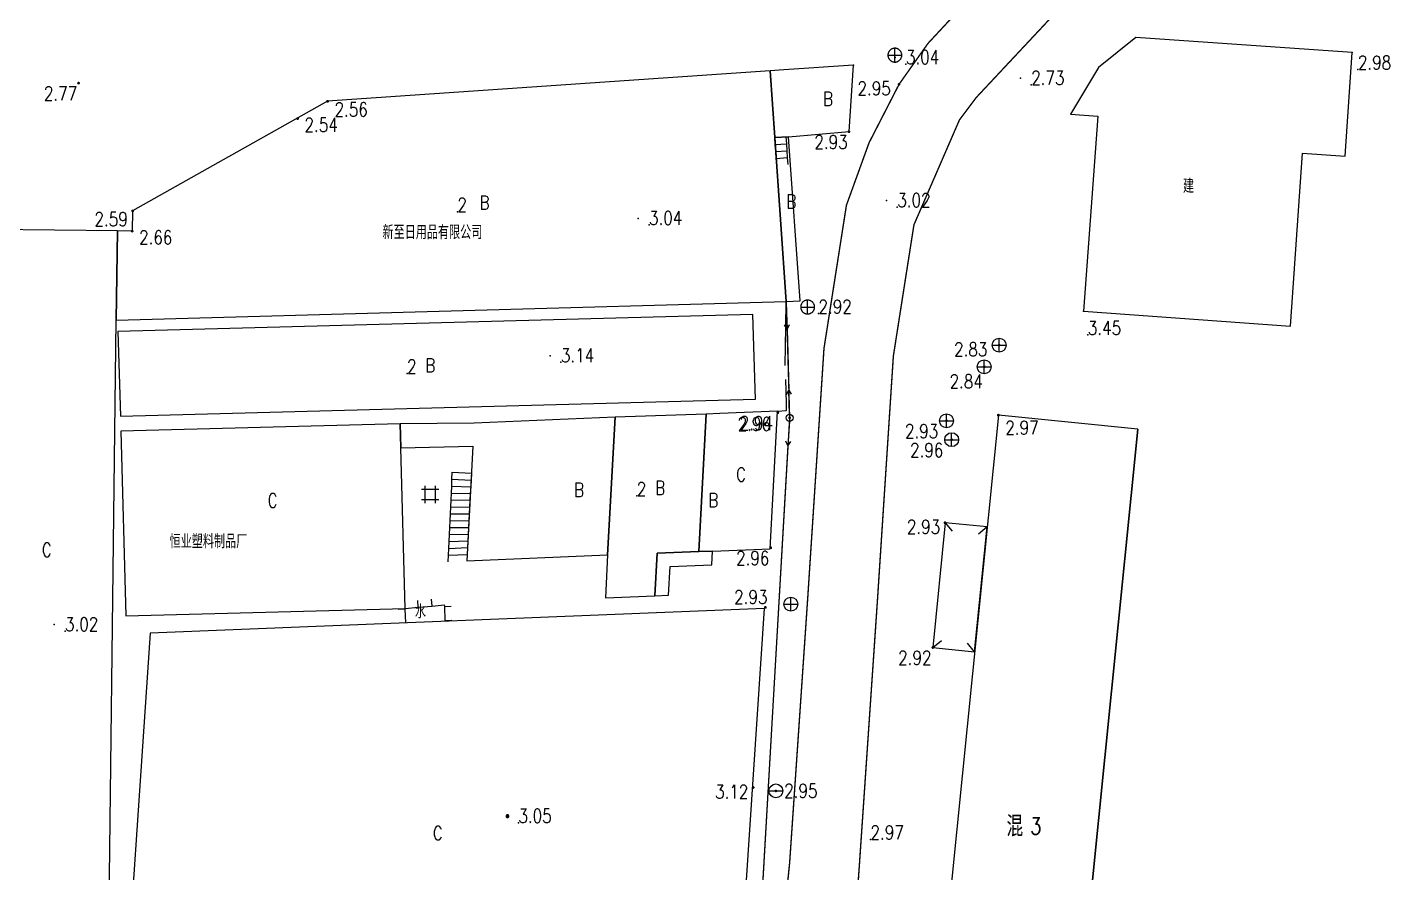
# Model space of a CAD drawing. Extents: x 500036 to 1001740, y 2543128 to 5086681.
# Drawn here: x 500844 to 500942.3, y 2543473.5 to 2543534.6 of the extents above; entities that cross this region are included whole.
import ezdxf
from ezdxf.enums import TextEntityAlignment as Align

# ---------------------------------------------------------------- set-up
doc = ezdxf.new("R2010")
doc.units = 0
doc.header["$LTSCALE"] = 0.5
doc.linetypes.add('CENTER', pattern=[50.8, 31.75, -6.35, 6.35, -6.35])
doc.layers.get('0').update_dxf_attribs({"linetype": 'CONTINUOUS', "lineweight": 5})
doc.layers.add('GCD', color=8, linetype='CONTINUOUS')
doc.layers.add('地形图', color=8, linetype='CONTINUOUS')
doc.styles.add('HZ', font='romans.shx', dxfattribs={"width": 0.8, "bigfont": 'hztxt.shx'})

# ---------------------------------------------------------------- blocks, each defined once
blk = doc.blocks.new('gc013b')
at = {"linetype": 'Continuous'}
blk.add_line((0.5, 0), (4, 0), dxfattribs=at)
at = {"linetype": 'Continuous', "flags": 128}
blk.add_lwpolyline([(3.39, 0.35), (4, 0), (3.39, -0.35)], dxfattribs=at)
blk = doc.blocks.new('gc170')
at = {"linetype": 'Continuous'}
blk.add_circle((0, 0), 0.5, dxfattribs=at)
blk = doc.blocks.new('gc043')
for p, q in [((-1, 0), (1, 0)), ((0, -1), (0, 1))]:
    blk.add_line(p, q)
blk.add_circle((0, 0), 1)
blk = doc.blocks.new('gc042')
blk.add_line((-1, 0), (1, 0))
blk.add_circle((0, 0), 1)
blk = doc.blocks.new('GC200')
at = {"linetype": 'Continuous', "const_width": 0.2, "flags": 128}
blk.add_lwpolyline([(-0.1, 0, 1), (0.1, 0, 1)], format="xyb", close=True, dxfattribs=at)

msp = doc.modelspace()

# ---------------------------------------------------------------- linework, layer by layer
at = {"layer": '地形图', "linetype": 'Continuous'}
for p, q in [((500898.833, 2543512.783), (500898.959, 2543508.377)), ((500898.901, 2543504.381), (500896.477, 2543462.61)), ((500910.23, 2543498.804), (500910.737, 2543498.185)), ((500913.268, 2543498.498), (500912.649, 2543497.992)), ((500909.353, 2543489.799), (500909.972, 2543490.306)), ((500912.362, 2543489.496), (500911.856, 2543490.116))]:
    msp.add_line(p, q, dxfattribs=at)
at = {"layer": '地形图', "linetype": 'Continuous', "const_width": 0.1}
for points in [[(500914.479, 2543539.209), (500911.941, 2543536.564), (500909.005, 2543533.404), (500906.919, 2543530.454), (500904.75, 2543526.227), (500903.118, 2543521.722), (500901.499, 2543511.39), (500900.332, 2543493.472), (500899.021, 2543474.262), (500895.809, 2543442.661), (500895.412, 2543439.87), (500893.736, 2543440.06)], [(500935.148, 2543406.516), (500936.362, 2543434.792), (500901.771, 2543441.568), (500904.066, 2543474.297), (500905.351, 2543493.137), (500906.504, 2543510.836), (500907.173, 2543515.107), (500907.989, 2543520.309), (500911.27, 2543527.876), (500912.466, 2543529.475), (500918.845, 2543536.294), (500922.08, 2543538.524), (500925.12, 2543539.605)]]:
    msp.add_lwpolyline(points, dxfattribs=at)
at = {"layer": '地形图'}
for points in [[(500935.162, 2543512.984), (500936.022, 2543525.475), (500939.091, 2543525.264), (500939.606, 2543532.746), (500923.995, 2543533.821), (500921.31, 2543531.672), (500919.278, 2543528.304), (500921.247, 2543528.161), (500920.225, 2543514.068)], [(500897.95, 2543526.6), (500897.614, 2543531.415), (500865.688, 2543529.225), (500851.618, 2543521.31), (500851.587, 2543519.85), (500850.525, 2543519.863), (500850.444, 2543513.432), (500898.775, 2543514.782)], [(500897.614, 2543531.415), (500897.95, 2543526.6), (500898.947, 2543526.669), (500903.304, 2543527.032), (500903.624, 2543531.835), (500898.612, 2543531.485)], [(500898.947, 2543526.669), (500897.95, 2543526.6), (500898.775, 2543514.782), (500899.775, 2543514.81)], [(500850.444, 2543513.432), (500850.525, 2543519.863), (500841.406, 2543519.976), (500840.515, 2543459.167), (500849.774, 2543459.188)], [(500850.748, 2543506.502), (500896.564, 2543507.727), (500896.366, 2543513.834), (500850.55, 2543512.61)], [(500892.991, 2543506.652), (500886.422, 2543506.427), (500885.89, 2543496.493), (500885.724, 2543493.381), (500889.29, 2543493.535), (500889.455, 2543496.615), (500892.459, 2543496.718)], [(500893.458, 2543496.759), (500897.608, 2543496.933), (500898.14, 2543506.867), (500893.99, 2543506.695), (500892.991, 2543506.652), (500892.459, 2543496.718)], [(500870.967, 2543504.202), (500870.92, 2543505.949), (500850.777, 2543505.41), (500851.134, 2543492.074), (500871.277, 2543492.613)], [(500886.422, 2543506.427), (500876.255, 2543505.987), (500870.92, 2543505.949), (500870.967, 2543504.202), (500876.167, 2543504.342), (500875.723, 2543496.053), (500885.89, 2543496.493)], [(500892.459, 2543496.718), (500889.455, 2543496.615), (500889.29, 2543493.535), (500890.289, 2543493.578), (500890.4, 2543495.646), (500893.405, 2543495.763), (500893.458, 2543496.759)], [(500850.739, 2543459.211), (500895.104, 2543461.033), (500897.217, 2543492.621), (500852.878, 2543490.827)]]:
    msp.add_lwpolyline(points, close=True, dxfattribs=at)
for points in [[(500906.614, 2543532.053), (500906.645, 2543532.054), (500906.676, 2543532.057), (500906.707, 2543532.062), (500906.738, 2543532.068), (500906.768, 2543532.077), (500906.798, 2543532.088), (500906.826, 2543532.1), (500906.854, 2543532.115), (500906.881, 2543532.131), (500906.907, 2543532.148), (500906.932, 2543532.167), (500906.956, 2543532.188), (500906.978, 2543532.21), (500906.999, 2543532.234), (500907.018, 2543532.259), (500907.036, 2543532.285), (500907.052, 2543532.312), (500907.066, 2543532.34), (500907.078, 2543532.369), (500907.089, 2543532.398), (500907.098, 2543532.428), (500907.105, 2543532.459), (500907.11, 2543532.49), (500907.113, 2543532.521), (500907.114, 2543532.553), (500907.113, 2543532.584), (500907.11, 2543532.615), (500907.105, 2543532.646), (500907.098, 2543532.677), (500907.089, 2543532.707), (500907.078, 2543532.737), (500907.066, 2543532.766), (500907.052, 2543532.794), (500907.036, 2543532.821), (500907.018, 2543532.847), (500906.999, 2543532.871), (500906.978, 2543532.895), (500906.956, 2543532.917), (500906.932, 2543532.938), (500906.907, 2543532.957), (500906.881, 2543532.975), (500906.854, 2543532.991), (500906.826, 2543533.005), (500906.798, 2543533.018), (500906.768, 2543533.028), (500906.738, 2543533.037), (500906.707, 2543533.044), (500906.676, 2543533.049), (500906.645, 2543533.052), (500906.614, 2543533.053), (500906.582, 2543533.052), (500906.551, 2543533.049), (500906.52, 2543533.044), (500906.489, 2543533.037), (500906.459, 2543533.028), (500906.429, 2543533.018), (500906.401, 2543533.005), (500906.373, 2543532.991), (500906.346, 2543532.975), (500906.32, 2543532.957), (500906.295, 2543532.938), (500906.271, 2543532.917), (500906.249, 2543532.895), (500906.228, 2543532.871), (500906.209, 2543532.847), (500906.191, 2543532.821), (500906.175, 2543532.794), (500906.161, 2543532.766), (500906.149, 2543532.737), (500906.138, 2543532.707), (500906.129, 2543532.677), (500906.122, 2543532.646), (500906.117, 2543532.615), (500906.115, 2543532.584), (500906.114, 2543532.553), (500906.115, 2543532.521), (500906.117, 2543532.49), (500906.122, 2543532.459), (500906.129, 2543532.428), (500906.138, 2543532.398), (500906.149, 2543532.369), (500906.161, 2543532.34), (500906.175, 2543532.312), (500906.191, 2543532.285), (500906.209, 2543532.259), (500906.228, 2543532.234), (500906.249, 2543532.21), (500906.271, 2543532.188), (500906.295, 2543532.167), (500906.32, 2543532.148), (500906.346, 2543532.131), (500906.373, 2543532.115), (500906.401, 2543532.1), (500906.429, 2543532.088), (500906.459, 2543532.077), (500906.489, 2543532.068), (500906.52, 2543532.062), (500906.551, 2543532.057), (500906.582, 2543532.054), (500906.614, 2543532.053)], [(500906.114, 2543532.553), (500906.614, 2543532.553), (500907.114, 2543532.553)], [(500906.614, 2543532.053), (500906.614, 2543532.553), (500906.614, 2543533.053)], [(500897.95, 2543526.6), (500897.614, 2543531.415)], [(500897.95, 2543526.6), (500898.748, 2543526.655)], [(500898.089, 2543524.606), (500898.054, 2543525.103), (500898.02, 2543525.602), (500897.985, 2543526.101), (500897.95, 2543526.6)], [(500898.748, 2543526.655), (500898.783, 2543526.157), (500898.818, 2543525.658), (500898.853, 2543525.159), (500898.888, 2543524.661)], [(500897.985, 2543526.101), (500898.783, 2543526.157)], [(500898.02, 2543525.602), (500898.818, 2543525.658)], [(500898.054, 2543525.103), (500898.853, 2543525.159)], [(500898.698, 2543510.156), (500898.744, 2543512.937), (500898.775, 2543514.782)], [(500900.318, 2543513.873), (500900.35, 2543513.874), (500900.381, 2543513.876), (500900.412, 2543513.881), (500900.443, 2543513.888), (500900.473, 2543513.897), (500900.502, 2543513.908), (500900.531, 2543513.92), (500900.559, 2543513.934), (500900.586, 2543513.95), (500900.612, 2543513.968), (500900.637, 2543513.987), (500900.66, 2543514.008), (500900.683, 2543514.03), (500900.703, 2543514.054), (500900.723, 2543514.079), (500900.74, 2543514.105), (500900.756, 2543514.132), (500900.771, 2543514.16), (500900.783, 2543514.189), (500900.794, 2543514.218), (500900.803, 2543514.248), (500900.809, 2543514.279), (500900.814, 2543514.31), (500900.817, 2543514.341), (500900.818, 2543514.373), (500900.817, 2543514.404), (500900.814, 2543514.435), (500900.809, 2543514.466), (500900.803, 2543514.497), (500900.794, 2543514.527), (500900.783, 2543514.557), (500900.771, 2543514.585), (500900.756, 2543514.613), (500900.74, 2543514.64), (500900.723, 2543514.666), (500900.703, 2543514.691), (500900.683, 2543514.715), (500900.66, 2543514.737), (500900.637, 2543514.758), (500900.612, 2543514.777), (500900.586, 2543514.795), (500900.559, 2543514.811), (500900.531, 2543514.825), (500900.502, 2543514.837), (500900.473, 2543514.848), (500900.443, 2543514.857), (500900.412, 2543514.864), (500900.381, 2543514.869), (500900.35, 2543514.872), (500900.318, 2543514.873), (500900.287, 2543514.872), (500900.256, 2543514.869), (500900.225, 2543514.864), (500900.194, 2543514.857), (500900.164, 2543514.848), (500900.134, 2543514.837), (500900.105, 2543514.825), (500900.077, 2543514.811), (500900.05, 2543514.795), (500900.024, 2543514.777), (500900, 2543514.758), (500899.976, 2543514.737), (500899.954, 2543514.715), (500899.933, 2543514.691), (500899.914, 2543514.666), (500899.896, 2543514.64), (500899.88, 2543514.613), (500899.866, 2543514.585), (500899.853, 2543514.557), (500899.843, 2543514.527), (500899.834, 2543514.497), (500899.827, 2543514.466), (500899.822, 2543514.435), (500899.819, 2543514.404), (500899.818, 2543514.373), (500899.819, 2543514.341), (500899.822, 2543514.31), (500899.827, 2543514.279), (500899.834, 2543514.248), (500899.843, 2543514.218), (500899.853, 2543514.189), (500899.866, 2543514.16), (500899.88, 2543514.132), (500899.896, 2543514.105), (500899.914, 2543514.079), (500899.933, 2543514.054), (500899.954, 2543514.03), (500899.976, 2543514.008), (500900, 2543513.987), (500900.024, 2543513.968), (500900.05, 2543513.95), (500900.077, 2543513.934), (500900.105, 2543513.92), (500900.134, 2543513.908), (500900.164, 2543513.897), (500900.194, 2543513.888), (500900.225, 2543513.881), (500900.256, 2543513.876), (500900.287, 2543513.874), (500900.318, 2543513.873)], [(500900.318, 2543513.873), (500900.318, 2543514.373), (500900.318, 2543514.873)], [(500899.818, 2543514.373), (500900.318, 2543514.373), (500900.818, 2543514.373)], [(500898.14, 2543506.867), (500898.798, 2543506.895), (500898.79, 2543507.228), (500898.785, 2543507.428), (500898.744, 2543509.142)], [(500885.89, 2543496.493), (500886.422, 2543506.427)], [(500874.394, 2543495.978), (500874.415, 2543496.453), (500874.437, 2543496.952), (500874.46, 2543497.452), (500874.482, 2543497.951), (500874.504, 2543498.451), (500874.527, 2543498.95), (500874.549, 2543499.45), (500874.571, 2543499.949), (500874.594, 2543500.449), (500874.616, 2543500.948), (500874.638, 2543501.448), (500874.661, 2543501.947), (500874.683, 2543502.447)], [(500874.661, 2543501.947), (500876.036, 2543501.887)], [(500874.683, 2543502.447), (500876.062, 2543502.375)], [(500876.062, 2543502.375), (500876.036, 2543501.887), (500876.01, 2543501.399), (500875.983, 2543500.911), (500875.957, 2543500.423), (500875.931, 2543499.934), (500875.905, 2543499.446), (500875.879, 2543498.958), (500875.853, 2543498.47), (500875.827, 2543497.982), (500875.8, 2543497.494), (500875.774, 2543497.006), (500875.748, 2543496.517), (500875.723, 2543496.053)], [(500872.468, 2543501.226), (500872.718, 2543501.226), (500873.468, 2543501.226), (500873.718, 2543501.226)], [(500872.718, 2543500.226), (500872.718, 2543500.476), (500872.718, 2543501.226), (500872.718, 2543501.476)], [(500873.468, 2543500.226), (500873.468, 2543500.476), (500873.468, 2543501.226), (500873.468, 2543501.476)], [(500874.616, 2543500.948), (500875.983, 2543500.911)], [(500874.638, 2543501.448), (500876.01, 2543501.399)], [(500872.468, 2543500.476), (500872.718, 2543500.476), (500873.468, 2543500.476), (500873.718, 2543500.476)], [(500874.571, 2543499.949), (500875.931, 2543499.934)], [(500874.594, 2543500.449), (500875.957, 2543500.423)], [(500874.527, 2543498.95), (500875.879, 2543498.958)], [(500874.549, 2543499.45), (500875.905, 2543499.446)], [(500874.482, 2543497.951), (500875.827, 2543497.982)], [(500874.504, 2543498.451), (500875.853, 2543498.47)], [(500874.437, 2543496.952), (500875.774, 2543497.006)], [(500874.46, 2543497.452), (500875.8, 2543497.494)], [(500874.415, 2543496.453), (500875.748, 2543496.517)], [(500871.319, 2543491.573), (500871.278, 2543492.572), (500871.277, 2543492.613), (500872.232, 2543492.7), (500873.228, 2543492.792), (500874.105, 2543492.872), (500874.11, 2543492.753), (500874.15, 2543491.754), (500874.153, 2543491.687)], [(500872.232, 2543492.7), (500872.186, 2543493.198)], [(500873.228, 2543492.792), (500873.182, 2543493.29)], [(500871.278, 2543492.572), (500870.779, 2543492.552)], [(500874.11, 2543492.753), (500874.609, 2543492.774)], [(500874.15, 2543491.754), (500874.65, 2543491.774)], [(500878.666, 2543477.525), (500878.676, 2543477.526), (500878.686, 2543477.527), (500878.696, 2543477.53), (500878.706, 2543477.534), (500878.716, 2543477.538), (500878.724, 2543477.544), (500878.733, 2543477.551), (500878.74, 2543477.558), (500878.747, 2543477.566), (500878.75, 2543477.571), (500878.752, 2543477.575), (500878.757, 2543477.584), (500878.761, 2543477.594), (500878.763, 2543477.604), (500878.765, 2543477.615), (500878.766, 2543477.625), (500878.765, 2543477.636), (500878.763, 2543477.646), (500878.761, 2543477.656), (500878.757, 2543477.666), (500878.754, 2543477.672), (500878.752, 2543477.675), (500878.747, 2543477.684), (500878.74, 2543477.692), (500878.733, 2543477.699), (500878.724, 2543477.706), (500878.716, 2543477.712), (500878.715, 2543477.712), (500878.706, 2543477.716), (500878.696, 2543477.72), (500878.686, 2543477.723), (500878.676, 2543477.725), (500878.666, 2543477.725), (500878.655, 2543477.725), (500878.645, 2543477.723), (500878.635, 2543477.72), (500878.625, 2543477.716), (500878.616, 2543477.712), (500878.607, 2543477.706), (500878.599, 2543477.699), (500878.591, 2543477.692), (500878.585, 2543477.684), (500878.582, 2543477.679), (500878.579, 2543477.675), (500878.574, 2543477.666), (500878.57, 2543477.656), (500878.568, 2543477.646), (500878.566, 2543477.636), (500878.566, 2543477.625), (500878.566, 2543477.615), (500878.568, 2543477.604), (500878.57, 2543477.594), (500878.574, 2543477.584), (500878.578, 2543477.578), (500878.579, 2543477.575), (500878.585, 2543477.566), (500878.591, 2543477.558), (500878.599, 2543477.551), (500878.607, 2543477.544), (500878.616, 2543477.538), (500878.617, 2543477.538), (500878.625, 2543477.534), (500878.635, 2543477.53), (500878.645, 2543477.527), (500878.655, 2543477.526), (500878.666, 2543477.525)], [(500878.617, 2543477.538), (500878.75, 2543477.571), (500878.752, 2543477.575), (500878.579, 2543477.575), (500878.578, 2543477.578), (500878.766, 2543477.625), (500878.566, 2543477.625), (500878.754, 2543477.672), (500878.752, 2543477.675), (500878.579, 2543477.675), (500878.582, 2543477.679), (500878.715, 2543477.712)]]:
    msp.add_lwpolyline(points, dxfattribs=at)
at = {"layer": '地形图', "linetype": 'Continuous', "flags": 128}
for points in [[(500898.775, 2543514.782), (500899.017, 2543506.378), (500896.361, 2543460.613), (500894.498, 2543453.12)], [(500924.153, 2543505.554), (500918.446, 2543448.83), (500936.913, 2543446.786)]]:
    msp.add_lwpolyline(points, dxfattribs=at)
msp.add_lwpolyline([(500924.153, 2543505.554), (500914.08, 2543506.568), (500908.067, 2543446.805), (500913.227, 2543446.284), (500913.534, 2543449.326), (500918.446, 2543448.83)], close=True, dxfattribs=at)
at = {"layer": '地形图', "linetype": 'Continuous', "elevation": 2.931, "flags": 128}
msp.add_lwpolyline([(500913.268, 2543498.498), (500910.23, 2543498.804), (500909.353, 2543489.799), (500912.362, 2543489.496)], close=True, dxfattribs=at)
at = {"layer": '地形图', "ltscale": 10}
for p in [(500906.625, 2543532.376), (500939.606, 2543532.746), (500903.624, 2543531.835), (500915.665, 2543530.888), (500906.002, 2543522.057), (500888.089, 2543520.775), (500900.318, 2543514.372), (500920.225, 2543514.068), (500881.733, 2543510.856), (500845.956, 2543491.449)]:
    msp.add_point(p, dxfattribs=at)
at = {"layer": '地形图', "linetype": 'CENTER'}
for p in [(500907.412, 2543531.903, 3.04), (500940.02, 2543531.515, 2.98), (500916.453, 2543530.415, 2.73), (500906.789, 2543521.584, 3.02), (500875.055, 2543521.246, 2), (500888.876, 2543520.302, 3.04), (500901.105, 2543513.9, 2.92), (500920.537, 2543512.362, 3.45), (500871.418, 2543509.588, 2), (500882.52, 2543510.383, 3.14), (500887.995, 2543500.739, 2), (500846.743, 2543490.976, 3.02), (500879.453, 2543477.152, 3.05), (500904.856, 2543475.954, 2.97)]:
    msp.add_point(p, dxfattribs=at)

# ---------------------------------------------------------------- block references
at = {"layer": '地形图', "linetype": 'Continuous'}
ref = msp.add_blockref('GC200', (500847.717, 2543530.534, 2.774), dxfattribs=dict(at, xscale=0.5, yscale=0.5, zscale=0.5))
ref.add_attrib('height', '2.77', dxfattribs={"layer": 'GCD', "linetype": 'Continuous', "height": 1, "style": 'HZ', "width": 0.8}).set_placement((500845.217, 2543529.784, 2.77), align=Align.MIDDLE_LEFT)
ref = msp.add_blockref('GC200', (500906.919, 2543530.454, 2.953), dxfattribs=dict(at, xscale=0.5, yscale=0.5, zscale=0.5))
ref.add_attrib('height', '2.95', dxfattribs={"layer": 'GCD', "linetype": 'Continuous', "height": 1, "style": 'HZ', "width": 0.8}).set_placement((500903.919, 2543530.154, 2.95), align=Align.MIDDLE_LEFT)
ref = msp.add_blockref('GC200', (500865.688, 2543529.225, 2.564), dxfattribs=dict(at, xscale=0.5, yscale=0.5, zscale=0.5))
ref.add_attrib('height', '2.56', dxfattribs={"layer": 'GCD', "linetype": 'Continuous', "height": 1, "style": 'HZ', "width": 0.8}).set_placement((500866.188, 2543528.625, 2.56), align=Align.MIDDLE_LEFT)
ref = msp.add_blockref('GC200', (500863.521, 2543527.976, 2.539), dxfattribs=dict(at, xscale=0.5, yscale=0.5, zscale=0.5))
ref.add_attrib('height', '2.54', dxfattribs={"layer": 'GCD', "linetype": 'Continuous', "height": 1, "style": 'HZ', "width": 0.8}).set_placement((500864.021, 2543527.526, 2.54), align=Align.MIDDLE_LEFT)
ref = msp.add_blockref('GC200', (500903.304, 2543527.032, 2.933), dxfattribs=dict(at, xscale=0.5, yscale=0.5, zscale=0.5))
ref.add_attrib('height', '2.93', dxfattribs={"layer": 'GCD', "linetype": 'Continuous', "height": 1, "style": 'HZ', "width": 0.8}).set_placement((500900.804, 2543526.282, 2.93), align=Align.MIDDLE_LEFT)
ref = msp.add_blockref('GC200', (500851.618, 2543521.31, 2.588), dxfattribs=dict(at, xscale=0.5, yscale=0.5, zscale=0.5))
ref.add_attrib('height', '2.59', dxfattribs={"layer": 'GCD', "linetype": 'Continuous', "height": 1, "style": 'HZ', "width": 0.8}).set_placement((500848.868, 2543520.71, 2.59), align=Align.MIDDLE_LEFT)
ref = msp.add_blockref('GC200', (500851.587, 2543519.85, 2.663), dxfattribs=dict(at, xscale=0.5, yscale=0.5, zscale=0.5))
ref.add_attrib('height', '2.66', dxfattribs={"layer": 'GCD', "linetype": 'Continuous', "height": 1, "style": 'HZ', "width": 0.8}).set_placement((500852.087, 2543519.4, 2.66), align=Align.MIDDLE_LEFT)
at = {"layer": '地形图', "linetype": 'Continuous', "yscale": 0.5}
for p, xscale, rotation in [((500898.775, 2543514.782), 0.4999999998380583, 271.6495591405966), ((500899.017, 2543506.378), 0.4999999998380583, 91.64955914059655), ((500899.017, 2543506.378), 0.5000000001543522, 266.6785944245723)]:
    msp.add_blockref('gc013b', p, dxfattribs=dict(at, xscale=xscale, rotation=rotation))
at = {"layer": '地形图', "linetype": 'Continuous'}
ref = msp.add_blockref('GC200', (500914.136, 2543511.62, 2.827), dxfattribs=dict(at, xscale=0.5, yscale=0.5, zscale=0.5))
ref.add_attrib('height', '2.83', dxfattribs={"layer": 'GCD', "linetype": 'Continuous', "height": 1, "style": 'HZ', "width": 0.8}).set_placement((500910.886, 2543511.32, 2.83), align=Align.MIDDLE_LEFT)
at = {"layer": '地形图', "linetype": 'Continuous', "xscale": 0.5, "yscale": 0.5}
for name, p in [('gc043', (500914.136, 2543511.62, 2.827)), ('gc043', (500913.06, 2543510.058, 2.844)), ('gc170', (500899.017, 2543506.378)), ('gc043', (500910.339, 2543506.164, 2.927)), ('gc043', (500910.71, 2543504.799, 2.959)), ('gc043', (500899.109, 2543492.924)), ('gc042', (500898.03, 2543479.45, 2.946))]:
    msp.add_blockref(name, p, dxfattribs=at)
at = {"layer": '地形图', "linetype": 'Continuous'}
ref = msp.add_blockref('GC200', (500913.06, 2543510.058, 2.844), dxfattribs=dict(at, xscale=0.5, yscale=0.5, zscale=0.5))
ref.add_attrib('height', '2.84', dxfattribs={"layer": 'GCD', "linetype": 'Continuous', "height": 1, "style": 'HZ', "width": 0.8}).set_placement((500910.56, 2543509.008, 2.84), align=Align.MIDDLE_LEFT)
ref = msp.add_blockref('GC200', (500898.169, 2543506.743, 2.935), dxfattribs=dict(at, xscale=0.5, yscale=0.5, zscale=0.5))
ref.add_attrib('height', '2.94', dxfattribs={"layer": 'GCD', "linetype": 'Continuous', "height": 1, "style": 'HZ', "width": 0.8}).set_placement((500895.419, 2543505.993, 2.94), align=Align.MIDDLE_LEFT)
ref = msp.add_blockref('GC200', (500914.08, 2543506.568, 2.965), dxfattribs=dict(at, xscale=0.5, yscale=0.5, zscale=0.5))
ref.add_attrib('height', '2.97', dxfattribs={"layer": 'GCD', "linetype": 'Continuous', "height": 1, "style": 'HZ', "width": 0.8}).set_placement((500914.58, 2543505.668, 2.97), align=Align.MIDDLE_LEFT)
ref = msp.add_blockref('GC200', (500899.017, 2543506.378, 2.962), dxfattribs=dict(at, xscale=0.5, yscale=0.5, zscale=0.5))
ref.add_attrib('height', '2.96', dxfattribs={"layer": 'GCD', "linetype": 'Continuous', "height": 1, "style": 'HZ', "width": 0.8}).set_placement((500895.267, 2543505.928, 2.96), align=Align.MIDDLE_LEFT)
ref = msp.add_blockref('GC200', (500910.339, 2543506.164, 2.927), dxfattribs=dict(at, xscale=0.5, yscale=0.5, zscale=0.5))
ref.add_attrib('height', '2.93', dxfattribs={"layer": 'GCD', "linetype": 'Continuous', "height": 1, "style": 'HZ', "width": 0.8}).set_placement((500907.339, 2543505.414, 2.93), align=Align.MIDDLE_LEFT)
ref = msp.add_blockref('GC200', (500910.71, 2543504.799, 2.959), dxfattribs=dict(at, xscale=0.5, yscale=0.5, zscale=0.5))
ref.add_attrib('height', '2.96', dxfattribs={"layer": 'GCD', "linetype": 'Continuous', "height": 1, "style": 'HZ', "width": 0.8}).set_placement((500907.71, 2543504.049, 2.96), align=Align.MIDDLE_LEFT)
ref = msp.add_blockref('GC200', (500910.23, 2543498.804, 2.931), dxfattribs=dict(at, xscale=0.5, yscale=0.5, zscale=0.5))
ref.add_attrib('height', '2.93', dxfattribs={"layer": 'GCD', "linetype": 'Continuous', "height": 1, "style": 'HZ', "width": 0.8}).set_placement((500907.48, 2543498.504, 2.93), align=Align.MIDDLE_LEFT)
ref = msp.add_blockref('GC200', (500897.659, 2543496.999, 2.955), dxfattribs=dict(at, xscale=0.5, yscale=0.5, zscale=0.5))
ref.add_attrib('height', '2.96', dxfattribs={"layer": 'GCD', "linetype": 'Continuous', "height": 1, "style": 'HZ', "width": 0.8}).set_placement((500895.159, 2543496.249, 2.96), align=Align.MIDDLE_LEFT)
ref = msp.add_blockref('GC200', (500897.271, 2543492.693, 2.925), dxfattribs=dict(at, xscale=0.5, yscale=0.5, zscale=0.5))
ref.add_attrib('height', '2.93', dxfattribs={"layer": 'GCD', "linetype": 'Continuous', "height": 1, "style": 'HZ', "width": 0.8}).set_placement((500895.021, 2543493.443, 2.93), align=Align.MIDDLE_LEFT)
ref = msp.add_blockref('GC200', (500909.353, 2543489.799, 2.915), dxfattribs=dict(at, xscale=0.5, yscale=0.5, zscale=0.5))
ref.add_attrib('height', '2.92', dxfattribs={"layer": 'GCD', "linetype": 'Continuous', "height": 1, "style": 'HZ', "width": 0.8}).set_placement((500906.853, 2543489.049, 2.92), align=Align.MIDDLE_LEFT)
ref = msp.add_blockref('GC200', (500896.391, 2543479.697, 3.123), dxfattribs=dict(at, xscale=0.5, yscale=0.5, zscale=0.5))
ref.add_attrib('height', '3.12', dxfattribs={"layer": 'GCD', "linetype": 'Continuous', "height": 1, "style": 'HZ', "width": 0.8}).set_placement((500893.641, 2543479.397, 3.12), align=Align.MIDDLE_LEFT)
ref = msp.add_blockref('GC200', (500898.03, 2543479.45, 2.946), dxfattribs=dict(at, xscale=0.5, yscale=0.5, zscale=0.5))
ref.add_attrib('height', '2.95', dxfattribs={"layer": 'GCD', "linetype": 'Continuous', "height": 1, "style": 'HZ', "width": 0.8}).set_placement((500898.63, 2543479.45, 2.946), align=Align.MIDDLE_LEFT)

# ---------------------------------------------------------------- texts
at = {"layer": '地形图', "ltscale": 10, "style": 'HZ', "width": 0.8}
for s, p in [('3.04', (500907.412, 2543531.903)), ('2.98', (500940.02, 2543531.515)), ('2.73', (500916.453, 2543530.415)), ('B', (500901.427, 2543528.905)), ('建', (500927.399, 2543522.608)), ('B', (500876.643, 2543521.409)), ('B', (500898.787, 2543521.491)), ('3.02', (500906.789, 2543521.584)), ('2', (500875.055, 2543521.246)), ('新至日用品有限公司', (500869.65, 2543519.27)), ('3.04', (500888.876, 2543520.302)), ('2.92', (500901.105, 2543513.9)), ('3.45', (500920.537, 2543512.362)), ('2', (500871.418, 2543509.588)), ('B', (500872.738, 2543509.667)), ('3.14', (500882.52, 2543510.383)), ('C', (500895.155, 2543501.779)), ('2', (500887.995, 2543500.739)), ('B', (500889.315, 2543500.818)), ('C', (500861.356, 2543499.911)), ('B', (500883.47, 2543500.674)), ('B', (500893.158, 2543499.934)), ('恒业塑料制品厂', (500854.29, 2543496.959)), ('C', (500845.065, 2543496.352)), ('水', (500871.982, 2543491.897)), ('3.02', (500846.743, 2543490.976)), ('3.05', (500879.453, 2543477.152)), ('C', (500873.278, 2543475.907)), ('2.97', (500904.856, 2543475.954))]:
    msp.add_text(s, height=1, dxfattribs=at).set_placement(p)
at = {"layer": '地形图', "linetype": 'Continuous', "style": 'HZ', "width": 0.8}
msp.add_text('混', height=1.5, dxfattribs=at).set_placement((500915.867, 2543476.907), align=Align.MIDDLE_RIGHT)
msp.add_text('3', height=1.2, dxfattribs=at).set_placement((500916.367, 2543476.907), align=Align.MIDDLE_LEFT)

doc.saveas('drawing.dxf')
